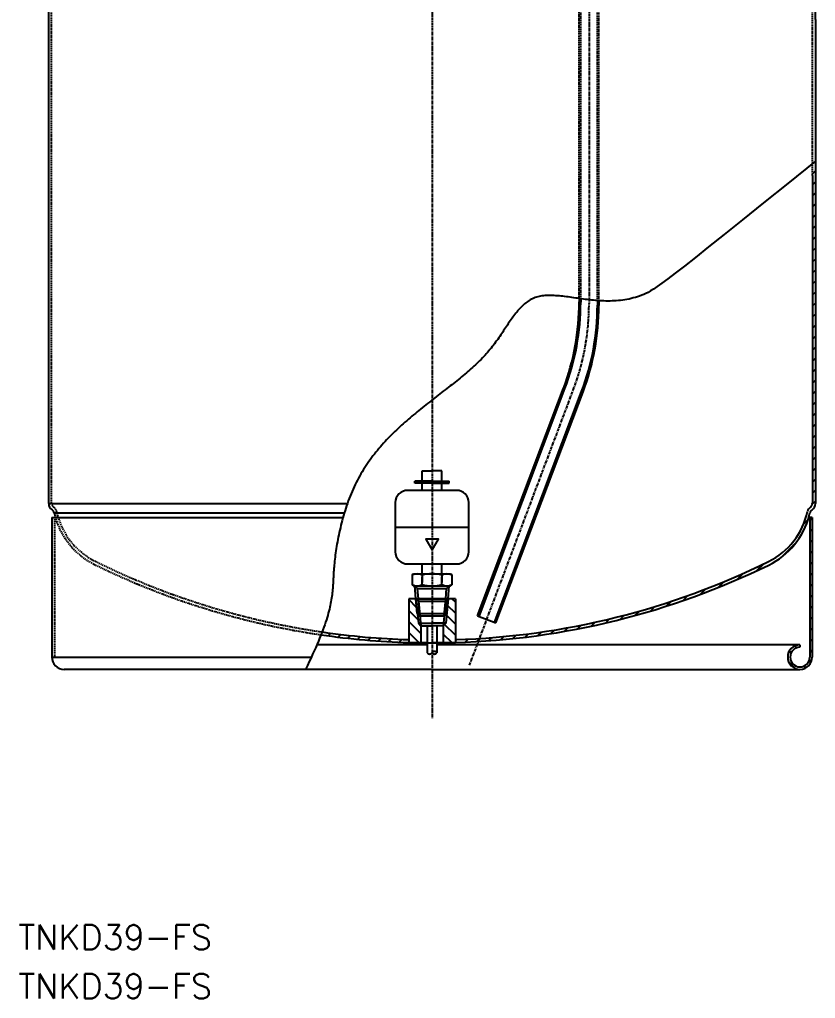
# Model space of a CAD drawing. Extents: x -176 to 176, y -982 to 235.
# Drawn here: x -168.2 to 156.3, y -982.2 to -583 of the extents above; entities that cross this region are included whole.
import ezdxf

# ---------------------------------------------------------------- set-up
doc = ezdxf.new("R2010")
doc.units = 0
doc.linetypes.add('CENTER', pattern=[2, 1.25, -0.25, 0.25, -0.25])
doc.linetypes.add('DASHED', pattern=[0.75, 0.5, -0.25])
doc.layers.get('0').update_dxf_attribs({"linetype": 'CONTINUOUS'})
doc.layers.add('CENTER', color=1, linetype='CENTER')
doc.layers.add('製図線', color=7, linetype='CONTINUOUS')
doc.styles.get("Standard").update_dxf_attribs({"font": 'txt.shx', "bigfont": 'bigfont.shx'})

# ---------------------------------------------------------------- blocks, each defined once
blk = doc.blocks.new('*X0')
at = {"color": 0, "linetype": 'CONTINUOUS'}
for p, q in [((60, -696.96), (60.18, -696.78)), ((67.4, -698.54), (68, -697.94)), ((59.94, -701.51), (60.56, -700.88)), ((67.33, -703.1), (67.96, -702.47)), ((59.67, -706.27), (60.33, -705.61)), ((59.13, -711.3), (59.83, -710.6)), ((67.05, -707.87), (67.71, -707.21)), ((66.49, -712.92), (67.2, -712.21)), ((58.27, -716.65), (59.03, -715.89)), ((65.61, -718.29), (66.38, -717.52)), ((57.01, -722.4), (57.84, -721.57)), ((64.33, -724.06), (65.16, -723.23)), ((55.21, -728.69), (56.14, -727.76)), ((62.5, -730.38), (63.43, -729.45)), ((52.71, -735.68), (53.74, -734.65)), ((59.97, -737.4), (61, -736.37)), ((49.99, -742.89), (51.02, -741.86)), ((57.25, -744.61), (58.28, -743.58)), ((47.28, -750.09), (48.31, -749.06)), ((54.54, -751.81), (55.57, -750.78)), ((44.56, -757.3), (45.59, -756.27)), ((51.82, -759.02), (52.85, -757.99)), ((41.85, -764.51), (42.87, -763.48)), ((49.1, -766.23), (50.13, -765.2)), ((39.13, -771.71), (40.16, -770.68)), ((46.39, -773.43), (47.42, -772.4)), ((36.41, -778.92), (37.44, -777.89)), ((43.67, -780.64), (44.7, -779.61)), ((33.7, -786.12), (34.73, -785.09)), ((40.96, -787.84), (41.99, -786.82)), ((30.98, -793.33), (32.01, -792.3)), ((38.24, -795.05), (39.27, -794.02)), ((28.27, -800.54), (29.29, -799.51)), ((35.53, -802.26), (36.55, -801.23)), ((25.55, -807.74), (26.58, -806.71)), ((32.81, -809.46), (33.84, -808.43)), ((22.83, -814.95), (23.86, -813.92)), ((30.09, -816.67), (31.12, -815.64)), ((20.12, -822.15), (21.15, -821.12)), ((27.38, -823.87), (28.41, -822.85))]:
    blk.add_line(p, q, dxfattribs=at)
blk = doc.blocks.new('*X1')
at = {"color": 0, "linetype": 'CONTINUOUS'}
for p, q in [((-6.28, -822.75), (-9.5, -819.53)), ((9.5, -825.06), (6.35, -821.91)), ((9.5, -820.57), (8.13, -819.2)), ((-5.71, -827.81), (-9.5, -824.02)), ((9.5, -829.55), (5.9, -825.95)), ((-4.57, -833.43), (-9.5, -828.51)), ((9.5, -834.04), (5.12, -829.66)), ((-5.3, -837.2), (-9.5, -833)), ((8.17, -837.2), (4.57, -833.6))]:
    blk.add_line(p, q, dxfattribs=at)
blk = doc.blocks.new('*X2')
at = {"color": 0, "linetype": 'CONTINUOUS'}
for p, q in [((155.1, -645.92), (156.3, -644.72)), ((155.1, -650.41), (156.3, -649.21)), ((155.1, -654.9), (156.3, -653.7)), ((155.1, -659.39), (156.3, -658.19)), ((155.1, -663.88), (156.3, -662.68)), ((155.1, -668.37), (156.3, -667.17)), ((155.1, -672.86), (156.3, -671.66)), ((155.1, -677.35), (156.3, -676.15)), ((155.1, -681.84), (156.3, -680.64)), ((155.1, -686.33), (156.3, -685.13)), ((155.1, -690.82), (156.3, -689.62)), ((155.1, -695.31), (156.3, -694.11)), ((155.1, -699.8), (156.3, -698.6)), ((155.1, -704.29), (156.3, -703.09)), ((155.1, -708.78), (156.3, -707.58)), ((155.1, -713.27), (156.3, -712.07)), ((155.1, -717.76), (156.3, -716.56)), ((155.1, -722.25), (156.3, -721.05)), ((155.1, -726.74), (156.3, -725.54)), ((155.1, -731.23), (156.3, -730.03)), ((155.1, -735.72), (156.3, -734.52)), ((155.1, -740.21), (156.3, -739.01)), ((155.1, -744.7), (156.3, -743.5)), ((155.1, -749.19), (156.3, -747.99)), ((155.1, -753.68), (156.3, -752.48)), ((155.1, -758.17), (156.3, -756.97)), ((155.1, -762.66), (156.3, -761.46)), ((155.1, -767.15), (156.3, -765.95)), ((155.1, -771.64), (156.3, -770.44)), ((155.1, -776.13), (156.3, -774.93)), ((155.04, -780.68), (156.3, -779.42)), ((151.49, -788.72), (153.31, -786.91)), ((142.44, -802.26), (148.44, -796.27)), ((132.47, -807.74), (135.25, -804.96)), ((124.3, -811.43), (126.84, -808.88)), ((116.59, -814.64), (118.94, -812.29)), ((102.25, -820.01), (104.32, -817.93)), ((109.26, -817.48), (111.46, -815.28)), ((89.01, -824.26), (90.89, -822.39)), ((95.51, -822.25), (97.48, -820.29)), ((76.63, -827.66), (78.35, -825.94)), ((82.73, -826.05), (84.52, -824.26)), ((59.3, -831.52), (60.85, -829.97)), ((64.93, -830.38), (66.53, -828.78)), ((70.7, -829.1), (72.36, -827.44)), ((-42.29, -834.33), (-41.21, -833.25)), ((-38.31, -834.84), (-37.23, -833.76)), ((-34.29, -835.31), (-33.2, -834.22)), ((32.91, -835.46), (34.27, -834.1)), ((37.98, -834.88), (39.37, -833.49)), ((43.14, -834.21), (44.57, -832.78)), ((48.41, -833.43), (49.88, -831.96)), ((53.8, -832.54), (55.3, -831.03)), ((-30.23, -835.74), (-29.12, -834.63)), ((-26.11, -836.11), (-24.99, -834.99)), ((-21.94, -836.43), (-20.81, -835.3)), ((-17.72, -836.7), (-16.58, -835.56)), ((-13.44, -836.91), (-12.29, -835.76)), ((9.5, -836.42), (10.08, -835.84)), ((13.5, -836.91), (14.76, -835.65)), ((18.23, -836.67), (19.52, -835.39)), ((23.04, -836.35), (24.35, -835.04)), ((27.93, -835.95), (29.26, -834.62))]:
    blk.add_line(p, q, dxfattribs=at)
blk = doc.blocks.new('*X3')
at = {"color": 0, "linetype": 'CONTINUOUS'}
for p, q in [((155, -787.18), (154, -786.18)), ((155, -791.67), (154, -790.67)), ((155, -796.16), (154, -795.16)), ((155, -800.65), (154, -799.65)), ((155, -805.14), (154, -804.14)), ((155, -809.63), (154, -808.63)), ((155, -814.12), (154, -813.12)), ((155, -818.61), (154, -817.61)), ((155, -823.1), (154, -822.1)), ((155, -827.59), (154, -826.59)), ((155, -832.08), (154, -831.08)), ((155, -836.57), (154, -835.57)), ((146.34, -841.38), (145.59, -840.63)), ((148.68, -839.23), (147.91, -838.46)), ((155, -841.06), (154, -840.06)), ((148.09, -847.62), (145.38, -844.91)), ((154.54, -845.09), (153.77, -844.32)), ((152.37, -847.41), (151.62, -846.66))]:
    blk.add_line(p, q, dxfattribs=at)

msp = doc.modelspace()

# ---------------------------------------------------------------- linework, layer by layer
at = {"color": 3, "linetype": 'DASHED'}
for p, q in [((60, -696.76), (60, -249.5)), ((60.6, -696.84), (60.6, -249.5)), ((67.4, -697.6), (67.4, -249.5)), ((68, -697.64), (68, -249.5)), ((-155.1, -780.2), (-155.1, -313.6)), ((155.1, -646.56), (155.1, -313.6)), ((-154, -786), (-154, -843))]:
    msp.add_line(p, q, dxfattribs=at)
at = {"color": 7, "linetype": 'CONTINUOUS'}
for p, q in [((-156.3, -780.4), (-156.3, -313.4)), ((156.3, -582.99), (156.3, -313.4)), ((156.3, -582.99), (156.3, -780.4)), ((155.1, -646.56), (155.1, -780.2)), ((60, -696.76), (60, -698.12)), ((60.6, -696.84), (60.6, -698.23)), ((67.4, -697.6), (67.4, -699.47)), ((68, -697.64), (68, -699.57)), ((18.58, -826.23), (53.57, -733.38)), ((19.14, -826.44), (54.17, -733.49)), ((25.51, -828.84), (60.97, -734.73)), ((26.07, -829.05), (61.57, -734.84)), ((-4, -775), (-4, -767)), ((-4, -767), (0, -767)), ((4, -767), (0, -767)), ((4, -775), (4, -767)), ((0, -771.2), (-7, -771.2)), ((-7, -772), (-7, -771.2)), ((0, -772), (-7, -772)), ((0, -771.2), (7, -771.2)), ((0, -772), (7, -772)), ((7, -772), (7, -771.2)), ((10, -775), (-10, -775)), ((-156.3, -780.4), (-34.53, -780.4)), ((-15, -780), (-15, -800)), ((15, -800), (15, -780)), ((-155, -786), (-155, -843)), ((-155, -786), (-154, -786)), ((-154.05, -784.17), (-35.76, -784.17)), ((-154, -786), (-36.29, -786)), ((155, -786), (153.58, -786)), ((154, -786), (154, -843)), ((155, -786), (155, -843)), ((-15, -790), (15, -790)), ((-10, -805), (10, -805)), ((-4, -809), (-4, -805)), ((4, -809), (4, -805)), ((-8.08, -809.5), (-7.58, -809)), ((-8.08, -809.5), (-8.08, -813.5)), ((-7.58, -809), (7.58, -809)), ((-6, -809), (6, -809)), ((-4.04, -809.62), (-4.04, -812.59)), ((-4.04, -813.37), (-4.04, -810.32)), ((4.04, -809.62), (4.04, -812.59)), ((4.04, -809.62), (4.04, -812.59)), ((4.04, -813.37), (4.04, -810.32)), ((7.58, -809), (8.08, -809.5)), ((8.08, -809.5), (8.08, -813.5)), ((-8.08, -813.5), (-7.58, -814)), ((-7.58, -814), (7.58, -814)), ((-7.58, -814), (7.58, -814)), ((-6.57, -819.2), (-7, -814)), ((-7, -814), (-5.92, -815)), ((-7, -814), (7, -814)), ((-6, -814), (6, -814)), ((-5.5, -814), (5.5, -814)), ((7, -814), (5.92, -815)), ((6.57, -819.2), (7, -814)), ((7.58, -814), (8.08, -813.5)), ((-5.57, -819.2), (-5.92, -815)), ((-5.92, -815), (5.92, -815)), ((5.57, -819.2), (5.92, -815)), ((-9.5, -819.2), (-9.5, -837.2)), ((9.5, -819.2), (-9.5, -819.2)), ((-6.57, -819.2), (-5.57, -820.2)), ((-6.08, -825.2), (-6.57, -819.2)), ((-6.57, -819.2), (-5.57, -829.2)), ((-6.57, -819.2), (6.57, -819.2)), ((-6.57, -819.2), (6.57, -819.2)), ((-5, -826.2), (-5.57, -819.2)), ((-5.57, -820.2), (-4.57, -830.2)), ((-5.57, -820.2), (5.57, -820.2)), ((5.57, -820.2), (4.57, -830.2)), ((5, -826.2), (5.57, -819.2)), ((6.57, -819.2), (5.57, -820.2)), ((6.57, -819.2), (5.57, -829.2)), ((6.08, -825.2), (6.57, -819.2)), ((9.5, -819.2), (9.5, -837.2)), ((-6.08, -825.2), (-5, -826.2)), ((-6.08, -825.2), (6.08, -825.2)), ((-5, -826.2), (5, -826.2)), ((-5, -826.2), (5, -826.2)), ((6.08, -825.2), (5, -826.2)), ((18.58, -826.23), (26.07, -829.05)), ((-5.57, -829.2), (-4.57, -830.2)), ((-5.57, -829.2), (0, -829.2)), ((-4.57, -830.2), (-4.57, -837.2)), ((-4.57, -830.2), (0, -830.2)), ((-2, -830.2), (-2, -841.23)), ((5.57, -829.2), (0, -829.2)), ((4.57, -830.2), (0, -830.2)), ((2, -830.2), (2, -841.23)), ((5.57, -829.2), (4.57, -830.2)), ((4.57, -830.2), (4.57, -837.2)), ((-2, -838), (-46.97, -838)), ((-2, -837.2), (-9.5, -837.2)), ((-2, -837.2), (-9.5, -837.2)), ((-2, -837.2), (2, -837.2)), ((2, -837.2), (0, -837.2)), ((9.5, -837.2), (2, -837.2)), ((9.5, -837.2), (2, -837.2)), ((9.5, -837.2), (2, -837.2)), ((149.8, -838), (2, -838)), ((150, -838), (150, -839)), ((-155, -843), (-49.2, -843)), ((0, -848), (-150, -848)), ((0, -848), (150, -848))]:
    msp.add_line(p, q, dxfattribs=at)
msp.add_lwpolyline([(0, -799.37), (2.6, -794.87), (-2.6, -794.87)], close=True, dxfattribs=at)
at = {"color": 7}
msp.add_polyline3d([(156.3, -640.75, 0), (145.05, -649.82, 0), (135.17, -657.77, 0), (126.56, -664.68, 0), (119.12, -670.64, 0), (112.76, -675.72, 0), (107.38, -679.99, 0), (102.89, -683.52, 0), (99.18, -686.41, 0), (96.17, -688.72, 0), (93.75, -690.52, 0), (91.83, -691.9, 0), (90.32, -692.93, 0), (89.11, -693.68, 0), (88.11, -694.24, 0), (87.22, -694.67, 0), (86.36, -695.06, 0), (85.5, -695.41, 0), (84.64, -695.73, 0), (83.78, -696.03, 0), (82.91, -696.3, 0), (82.05, -696.54, 0), (81.18, -696.76, 0), (80.32, -696.96, 0), (79.45, -697.13, 0), (78.58, -697.28, 0), (77.72, -697.4, 0), (76.85, -697.51, 0), (75.99, -697.6, 0), (75.13, -697.67, 0), (74.27, -697.72, 0), (73.41, -697.75, 0), (72.55, -697.77, 0), (71.7, -697.78, 0), (70.85, -697.77, 0), (70, -697.74, 0), (69.15, -697.71, 0), (68.31, -697.66, 0), (67.47, -697.61, 0), (66.64, -697.54, 0), (65.81, -697.46, 0), (64.98, -697.38, 0), (64.16, -697.29, 0), (63.35, -697.2, 0), (62.54, -697.1, 0), (61.73, -696.99, 0), (60.93, -696.89, 0), (60.14, -696.78, 0), (59.36, -696.67, 0), (58.58, -696.56, 0), (57.8, -696.45, 0), (57.04, -696.34, 0), (56.28, -696.23, 0), (55.53, -696.13, 0), (54.79, -696.03, 0), (54.05, -695.94, 0), (53.33, -695.86, 0), (52.61, -695.78, 0), (51.9, -695.71, 0), (51.2, -695.64, 0), (50.51, -695.59, 0), (49.83, -695.55, 0), (49.16, -695.52, 0), (48.5, -695.5, 0), (47.86, -695.5, 0), (47.22, -695.51, 0), (46.59, -695.53, 0), (45.98, -695.58, 0), (45.37, -695.63, 0), (44.78, -695.71, 0), (44.2, -695.81, 0), (43.63, -695.92, 0), (43.08, -696.06, 0), (42.54, -696.22, 0), (42.01, -696.4, 0), (41.49, -696.6, 0), (40.99, -696.83, 0), (40.5, -697.07, 0), (40.01, -697.34, 0), (39.54, -697.62, 0), (39.08, -697.92, 0), (38.63, -698.24, 0), (38.18, -698.58, 0), (37.75, -698.93, 0), (37.32, -699.3, 0), (36.9, -699.69, 0), (36.49, -700.09, 0), (36.08, -700.51, 0), (35.68, -700.94, 0), (35.28, -701.38, 0), (34.89, -701.84, 0), (34.5, -702.31, 0), (34.11, -702.79, 0), (33.73, -703.28, 0), (33.35, -703.79, 0), (32.97, -704.3, 0), (32.6, -704.82, 0), (32.22, -705.36, 0), (31.85, -705.9, 0), (31.47, -706.44, 0), (31.09, -707, 0), (30.72, -707.56, 0), (30.34, -708.13, 0), (29.96, -708.7, 0), (29.57, -709.28, 0), (29.19, -709.86, 0), (28.8, -710.45, 0), (28.4, -711.04, 0), (28, -711.63, 0), (27.59, -712.23, 0), (27.18, -712.82, 0), (26.76, -713.42, 0), (26.34, -714.01, 0), (25.91, -714.61, 0), (25.47, -715.21, 0), (25.02, -715.8, 0), (24.56, -716.39, 0), (24.09, -716.98, 0), (23.61, -717.57, 0), (23.12, -718.15, 0), (22.62, -718.73, 0), (22.11, -719.31, 0), (21.59, -719.88, 0), (21.06, -720.45, 0), (20.52, -721.01, 0), (19.97, -721.57, 0), (19.41, -722.13, 0), (18.84, -722.69, 0), (18.27, -723.24, 0), (17.68, -723.79, 0), (17.09, -724.34, 0), (16.48, -724.89, 0), (15.87, -725.43, 0), (15.26, -725.97, 0), (14.63, -726.52, 0), (14, -727.06, 0), (13.36, -727.6, 0), (12.72, -728.13, 0), (12.07, -728.67, 0), (11.41, -729.21, 0), (10.75, -729.75, 0), (10.08, -730.28, 0), (9.41, -730.82, 0), (8.74, -731.36, 0), (8.06, -731.89, 0), (7.37, -732.43, 0), (6.68, -732.97, 0), (5.99, -733.51, 0), (5.29, -734.05, 0), (4.59, -734.59, 0), (3.89, -735.13, 0), (3.18, -735.68, 0), (2.48, -736.23, 0), (1.77, -736.77, 0), (1.06, -737.33, 0), (0.34, -737.88, 0), (-0.37, -738.44, 0), (-1.09, -739, 0), (-1.8, -739.56, 0), (-2.52, -740.12, 0), (-3.24, -740.69, 0), (-3.95, -741.26, 0), (-4.67, -741.84, 0), (-5.38, -742.42, 0), (-6.1, -743, 0), (-6.81, -743.59, 0), (-7.52, -744.18, 0), (-8.23, -744.78, 0), (-8.94, -745.38, 0), (-9.65, -745.98, 0), (-10.35, -746.6, 0), (-11.05, -747.21, 0), (-11.75, -747.83, 0), (-12.45, -748.46, 0), (-13.14, -749.1, 0), (-13.83, -749.74, 0), (-14.51, -750.38, 0), (-15.19, -751.03, 0), (-15.86, -751.7, 0), (-16.53, -752.36, 0), (-17.2, -753.03, 0), (-17.86, -753.71, 0), (-18.51, -754.4, 0), (-19.16, -755.1, 0), (-19.8, -755.8, 0), (-20.43, -756.51, 0), (-21.06, -757.23, 0), (-21.68, -757.96, 0), (-22.29, -758.69, 0), (-22.9, -759.44, 0), (-23.5, -760.19, 0), (-24.09, -760.95, 0), (-24.67, -761.72, 0), (-25.24, -762.5, 0), (-25.81, -763.29, 0), (-26.36, -764.1, 0), (-26.91, -764.9, 0), (-27.44, -765.73, 0), (-27.97, -766.55, 0), (-28.48, -767.4, 0), (-28.99, -768.25, 0), (-29.48, -769.11, 0), (-29.96, -769.98, 0), (-30.44, -770.87, 0), (-30.9, -771.76, 0), (-31.34, -772.67, 0), (-31.78, -773.59, 0), (-32.2, -774.52, 0), (-32.62, -775.46, 0), (-33.02, -776.42, 0), (-33.4, -777.38, 0), (-33.78, -778.35, 0), (-34.14, -779.32, 0), (-34.49, -780.3, 0), (-34.83, -781.29, 0), (-35.16, -782.28, 0), (-35.48, -783.27, 0), (-35.79, -784.27, 0), (-36.08, -785.26, 0), (-36.36, -786.26, 0), (-36.63, -787.26, 0), (-36.9, -788.25, 0), (-37.15, -789.24, 0), (-37.39, -790.23, 0), (-37.61, -791.21, 0), (-37.83, -792.19, 0), (-38.04, -793.16, 0), (-38.24, -794.12, 0), (-38.42, -795.07, 0), (-38.6, -796.01, 0), (-38.77, -796.94, 0), (-38.92, -797.86, 0), (-39.07, -798.77, 0), (-39.21, -799.66, 0), (-39.34, -800.54, 0), (-39.45, -801.41, 0), (-39.56, -802.25, 0), (-39.66, -803.08, 0), (-39.75, -803.89, 0), (-39.83, -804.68, 0), (-39.9, -805.45, 0), (-39.96, -806.2, 0), (-40.02, -806.93, 0), (-40.07, -807.65, 0), (-40.12, -808.35, 0), (-40.16, -809.04, 0), (-40.19, -809.72, 0), (-40.23, -810.39, 0), (-40.26, -811.05, 0), (-40.3, -811.71, 0), (-40.33, -812.36, 0), (-40.37, -813.01, 0), (-40.41, -813.65, 0), (-40.46, -814.3, 0), (-40.51, -814.95, 0), (-40.56, -815.6, 0), (-40.63, -816.26, 0), (-40.7, -816.92, 0), (-40.78, -817.59, 0), (-40.87, -818.28, 0), (-40.97, -818.97, 0), (-41.08, -819.68, 0), (-41.21, -820.4, 0), (-41.35, -821.14, 0), (-41.5, -821.9, 0), (-41.67, -822.67, 0), (-41.86, -823.47, 0), (-42.07, -824.29, 0), (-42.3, -825.13, 0), (-42.54, -826.01, 0), (-42.81, -826.9, 0), (-43.1, -827.83, 0), (-43.41, -828.79, 0), (-43.75, -829.78, 0), (-44.11, -830.81, 0), (-44.5, -831.87, 0), (-44.92, -832.97, 0), (-45.36, -834.11, 0), (-45.83, -835.29, 0), (-46.34, -836.51, 0), (-46.87, -837.78, 0), (-47.44, -839.09, 0), (-48.04, -840.45, 0), (-48.68, -841.85, 0), (-49.35, -843.31, 0), (-50.05, -844.82, 0), (-50.8, -846.38, 0), (-51.58, -848, 0)], dxfattribs=at)
at = {"color": 7, "linetype": 'CONTINUOUS'}
for centre, radius, start, end in [((-40, -698.12), 100, 339.3489, 0), ((-39.4, -698.23), 100, 339.3489, 0), ((-32.6, -699.47), 100, 339.3489, 0), ((-32, -699.57), 100, 339.3489, 0), ((-10, -780), 5, 90, 180), ((10, -780), 5, 0, 90), ((-153.3, -780.4), 3, 180, 237.3164), ((156, -784.27), 3, 125.4505, 167.9283), ((153.1, -780.2), 2, 305.4505, 0), ((153.3, -780.4), 3, 302.6836, 0), ((-156, -784.61), 2, 12.5773, 57.3164), ((-123.54, -777.37), 31.26, 192.5773, 196.034), ((124.12, -777.46), 29.6, 296.2533, 347.9283), ((123.54, -777.37), 31.26, 296.0469, 345.486), ((123.54, -777.37), 31.26, 345.486, 347.4227), ((156, -784.61), 2, 122.6836, 167.4227), ((-10, -800), 5, 180, 270), ((10, -800), 5, 270, 0), ((0, -525.8), 310.2, 271.755, 296.2533), ((0, -524.6), 312.6, 271.7415, 296.0469), ((-6.06, -812.57), 3.58, 55.5829, 124.4171), ((0, -822.38), 13.39, 72.4267, 107.5733), ((6.06, -812.57), 3.58, 55.5829, 124.4171), ((-6.06, -810.42), 3.58, 235.5829, 304.4171), ((0, -800.61), 13.39, 252.4267, 287.5733), ((6.06, -810.42), 3.58, 235.5829, 304.4171), ((0, -524.6), 312.6, 261.6715, 268.2585), ((0, -525.8), 310.2, 261.6906, 268.245), ((150, -843), 5, 90, 0), ((-1, -840.55), 1.21, 214.2763, 325.7237), ((1, -841.91), 1.21, 34.2763, 145.7237), ((1, -840.55), 1.21, 214.2763, 325.7237), ((150, -843), 4, 90, 0), ((-150, -843), 5, 180, 270)]:
    msp.add_arc(centre, radius, start, end, dxfattribs=at)
at = {"color": 3, "linetype": 'DASHED'}
for centre, radius, start, end in [((-153.1, -780.2), 2, 180, 234.5495), ((-156, -784.27), 3, 12.0717, 54.5495), ((-123.54, -777.37), 31.26, 196.034, 243.9531), ((-124.12, -777.46), 29.6, 192.0717, 243.7467), ((0, -524.6), 312.6, 243.9531, 261.6715), ((0, -525.8), 310.2, 243.7467, 261.6906)]:
    msp.add_arc(centre, radius, start, end, dxfattribs=at)
at = {"layer": 'CENTER', "color": 1, "linetype": 'CENTER'}
for p, q in [((0, -202.16), (0, -868)), ((64, -214.5), (64, -698.85)), ((15.27, -846.35), (57.57, -734.11))]:
    msp.add_line(p, q, dxfattribs=at)
msp.add_arc((-36, -698.85), 100, 339.3489, 0, dxfattribs=at)

# ---------------------------------------------------------------- block references
at = {"color": 7, "linetype": 'CONTINUOUS'}
for name in ['*X2', '*X3', '*X1']:
    msp.add_blockref(name, (0, 0), dxfattribs=at)
at = {"layer": '製図線', "linetype": 'CONTINUOUS'}
msp.add_blockref('*X0', (0, 0), dxfattribs=at)

# ---------------------------------------------------------------- texts
at = {"color": 7, "linetype": 'CONTINUOUS'}
for p in [(-168.6, -962.21), (-168.6, -982.21)]:
    msp.add_text('TNKD39-FS', height=10, dxfattribs=at).set_placement(p)

doc.saveas('drawing.dxf')
